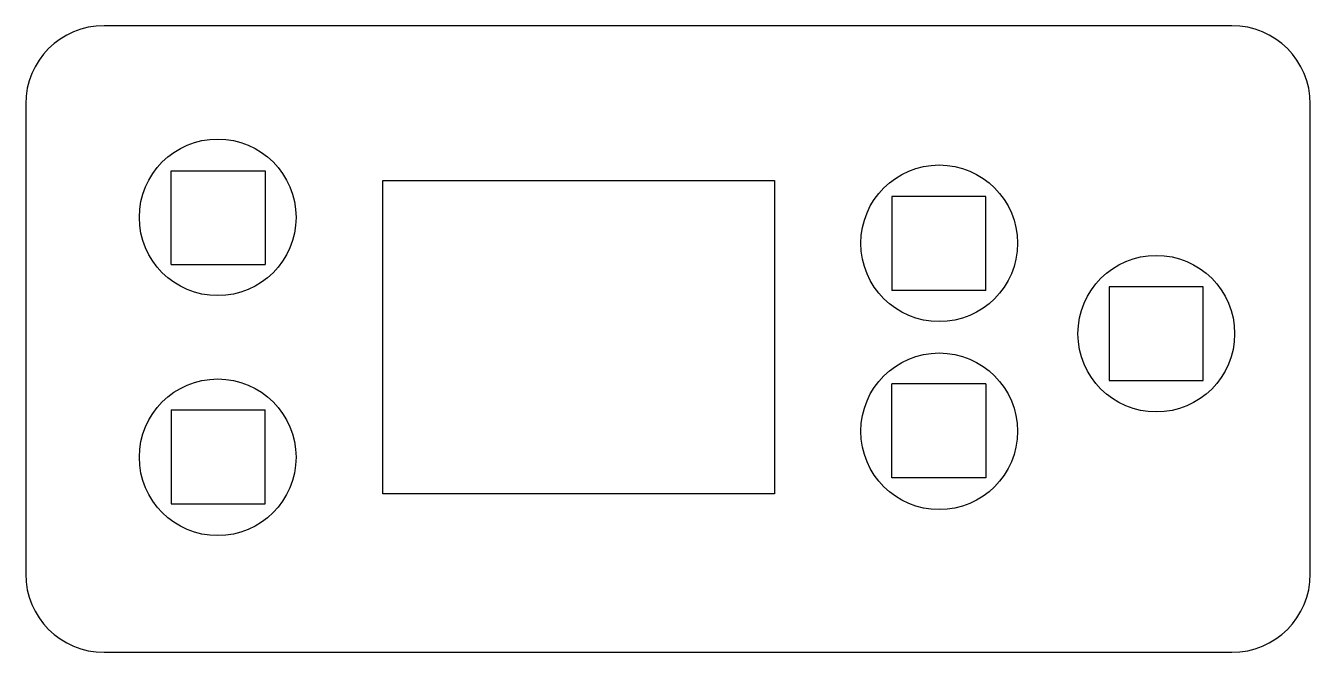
# Model space of a CAD drawing. Header units: inches. Extents: x 149.9 to 231.9, y 99 to 139.
import ezdxf

# ---------------------------------------------------------------- set-up
doc = ezdxf.new("R2010")
doc.units = ezdxf.units.IN
doc.header["$MEASUREMENT"] = 0

msp = doc.modelspace()

# ---------------------------------------------------------------- linework, layer by layer
for p, q in [((226.859, 139.007), (154.859, 139.007)), ((149.859, 134.007), (149.859, 104.007)), ((231.859, 104.007), (231.859, 134.007)), ((159.136, 123.752), (159.136, 129.752)), ((159.136, 129.752), (165.136, 129.752)), ((165.136, 129.752), (165.136, 123.752)), ((172.654, 109.115), (172.654, 129.115)), ((172.654, 129.115), (197.654, 129.115)), ((197.654, 129.115), (197.654, 109.115)), ((211.15, 128.094), (205.15, 128.094)), ((205.15, 128.094), (205.15, 122.094)), ((211.15, 122.094), (211.15, 128.094)), ((159.136, 123.752), (165.136, 123.752)), ((225.029, 122.347), (219.029, 122.347)), ((219.029, 122.347), (219.029, 116.347)), ((225.029, 116.347), (225.029, 122.347)), ((211.15, 122.094), (205.15, 122.094)), ((211.15, 116.136), (205.15, 116.136)), ((205.15, 110.136), (205.15, 116.136)), ((211.15, 116.136), (211.15, 110.136)), ((219.029, 116.347), (225.029, 116.347)), ((159.136, 114.477), (165.136, 114.477)), ((159.136, 114.477), (159.136, 108.477)), ((165.136, 108.477), (165.136, 114.477)), ((211.15, 110.136), (205.15, 110.136)), ((197.654, 109.115), (172.654, 109.115)), ((159.136, 108.477), (165.136, 108.477)), ((154.859, 99.007), (226.859, 99.007))]:
    msp.add_line(p, q)
for centre in [(162.115, 126.773), (208.171, 125.115), (222.029, 119.347), (208.171, 113.115), (162.115, 111.457)]:
    msp.add_circle(centre, 5)
for centre, start, end in [((154.859, 134.007), 90, 180), ((226.859, 134.007), 0, 90), ((154.859, 104.007), 180, 270), ((226.859, 104.007), 270, 0)]:
    msp.add_arc(centre, 5, start, end)

doc.saveas('drawing.dxf')
